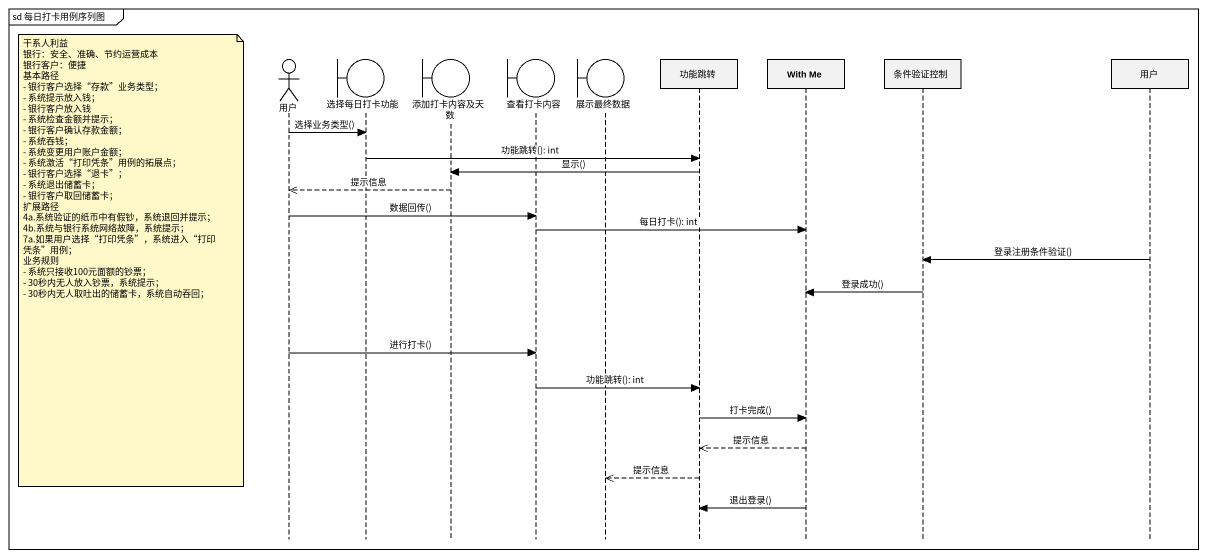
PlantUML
@startuml
mainframe sd 每日打卡用例序列图
hide footbox
actor 用户
boundary 选择每日打卡功能
boundary 添加打卡内容及天数
boundary 查看打卡内容
boundary 展示最终数据
participant 功能跳转
participant "With Me" as With_Me
participant 条件验证控制
participant "用户" as 用户_2

用户 -> 选择每日打卡功能 : 选择业务类型()
选择每日打卡功能 -> 功能跳转 : 功能跳转(): int
功能跳转 -> 添加打卡内容及天数 : 显示()
添加打卡内容及天数 -->> 用户 : 提示信息
用户 -> 查看打卡内容 : 数据回传()
查看打卡内容 -> With_Me : 每日打卡(): int
用户_2 -> 条件验证控制 : 登录注册条件验证()
note left of 用户
  干系人利益
  银行：安全、准确、节约运营成本
  银行客户：便捷
  基本路径
  - 银行客户选择“存款”业务类型；
  - 系统提示放入钱；
  - 银行客户放入钱
  - 系统检查金额并提示；
  - 银行客户确认存款金额；
  - 系统吞钱；
  - 系统变更用户账户金额；
  - 系统激活“打印凭条”用例的拓展点；
  - 银行客户选择“退卡”；
  - 系统退出储蓄卡；
  - 银行客户取回储蓄卡；
  扩展路径
  4a.系统验证的纸币中有假钞，系统退回并提示；
  4b.系统与银行系统网络故障，系统提示；
  7a.如果用户选择“打印凭条”，系统进入“打印凭条”用例；
  业务规则
  - 系统只接收100元面额的钞票；
  - 30秒内无人放入钞票，系统提示；
  - 30秒内无人取吐出的储蓄卡，系统自动吞回；
end note
条件验证控制 -> With_Me : 登录成功()
用户 -> 查看打卡内容 : 进行打卡()
查看打卡内容 -> 功能跳转 : 功能跳转(): int
功能跳转 -> With_Me : 打卡完成()
With_Me -->> 功能跳转 : 提示信息
功能跳转 -->> 展示最终数据 : 提示信息
With_Me -> 功能跳转 : 退出登录()
@enduml
